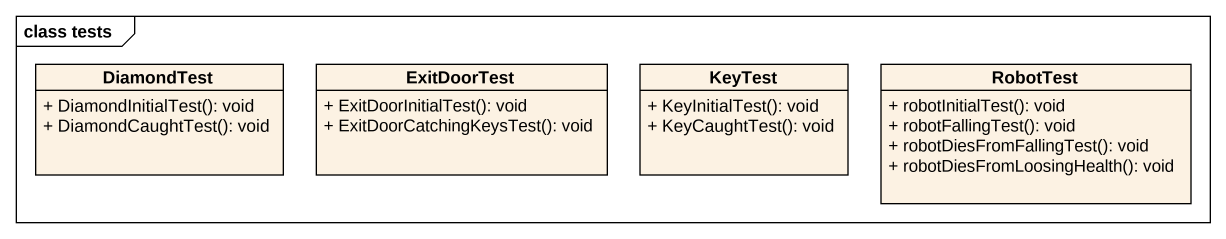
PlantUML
@startuml
mainframe class tests
hide circle
hide empty members
skinparam classAttributeIconSize 0
class DiamondTest {
  + DiamondInitialTest(): void
  + DiamondCaughtTest(): void
}
class ExitDoorTest {
  + ExitDoorInitialTest(): void
  + ExitDoorCatchingKeysTest(): void
}
class KeyTest {
  + KeyInitialTest(): void
  + KeyCaughtTest(): void
}
class RobotTest {
  + robotInitialTest(): void
  + robotFallingTest(): void
  + robotDiesFromFallingTest(): void
  + robotDiesFromLoosingHealth(): void
}
@enduml
